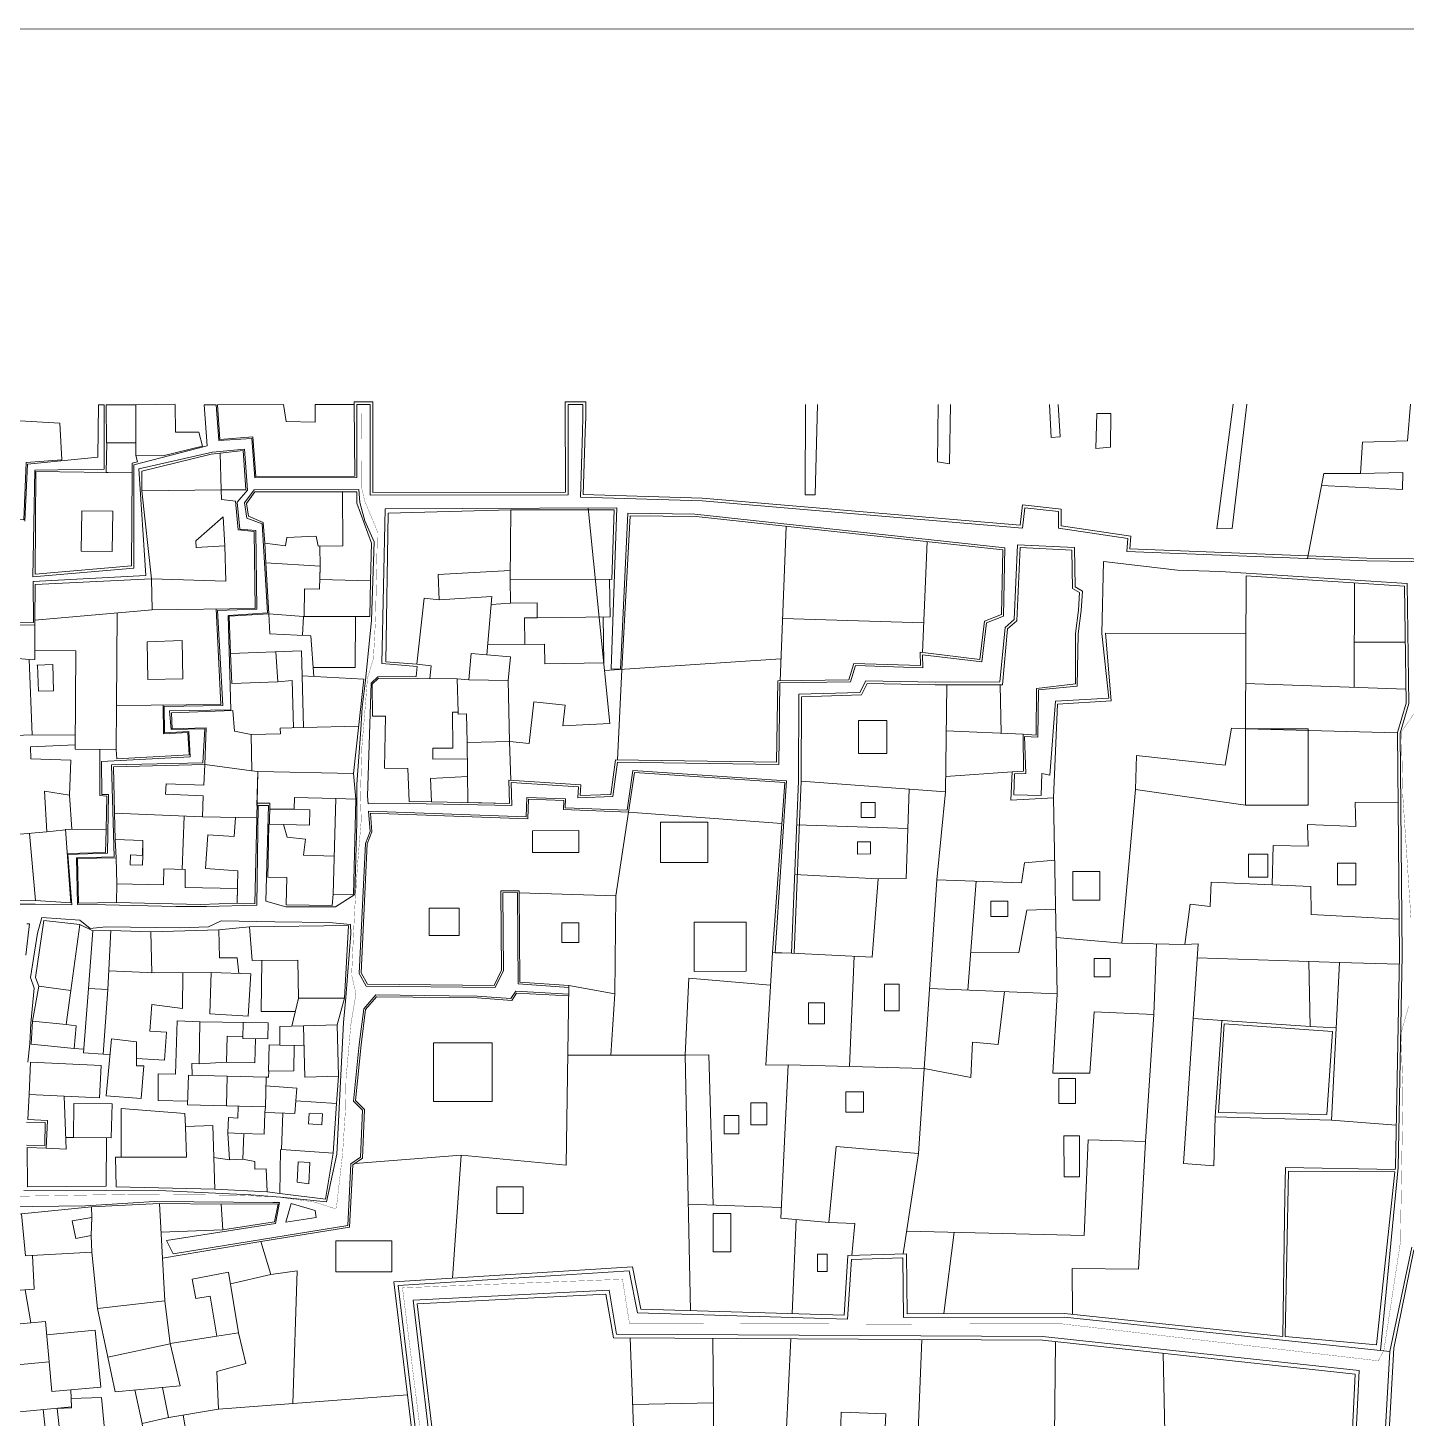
# Model space of a CAD drawing. Header units: millimetres. Extents: x 4203764 to 12476749, y 34048 to 3000914.
# Drawn here: x 12112570 to 12248897, y 2563127 to 2700657 of the extents above; entities that cross this region are included whole.
import ezdxf

# ---------------------------------------------------------------- set-up
doc = ezdxf.new("R2010")
doc.units = ezdxf.units.MM
doc.header["$MEASUREMENT"] = 0
for name, color, linetype, lineweight in [('2', 240, 'Continuous', 25), ('building property', 253, 'Continuous', 15), ('FORMAT', 250, 'Continuous', 0), ('open space', 94, 'Continuous', 5), ('streets', 254, 'Continuous', 9)]:
    doc.layers.add(name, color=color, linetype=linetype, lineweight=lineweight)

# ---------------------------------------------------------------- blocks, each defined once
blk = doc.blocks.new('EEEEEEEEE')
at = {"layer": 'FORMAT'}
blk.add_lwpolyline([(11101940, 671029), (12476749, 671572), (12476365, 1642602), (11101557, 1642059)], close=True, dxfattribs=at)

msp = doc.modelspace()

# ---------------------------------------------------------------- linework, layer by layer
at = {"layer": '2', "const_width": 23.31871}
for points in [[(12111324.34392, 2585075.78418), (12122272.92862, 2585266.6333), (12132981.06424, 2585188.86389), (12137141.20752, 2585021.13522), (12140860.72543, 2584525.00817), (12143077.57403, 2583817.16671), (12143707.06226, 2589354.67844), (12143978.51809, 2593532.43807), (12144043.97123, 2596733.91829), (12144525.47275, 2602115.96002), (12145023.47341, 2605103.92717), (12144596.01476, 2606970.31959), (12144902.11317, 2613488.52094), (12145178.36484, 2617822.86639), (12145547.46744, 2622290.53168), (12145470.02064, 2624631.88408), (12145614.82799, 2629570.64174), (12145875.83652, 2632636.50755), (12146164.08182, 2636341.94056), (12146754.25798, 2638254.88702), (12146964.5198, 2642221.96464), (12147146.40165, 2650838.7366), (12145912.52828, 2653789.60126), (12145569.0567, 2655218.42755), (12145592.24312, 2659133.12045), (12145553.34417, 2663383.84349)], [(12249364.83723, 2612634.58284), (12248554.56372, 2624823.48995), (12248430.20965, 2631008.84582), (12249614.10924, 2632755.09501)], [(12151702.99724, 2559364.3928), (12149626.55151, 2576025.46145), (12171381.06829, 2576871.37282), (12172077.24782, 2572501.84993), (12197216.52519, 2572435.01083), (12214776.96851, 2572464.5448), (12246147.19631, 2568804.47154), (12246691.63116, 2569830.48562), (12248323.95506, 2580515.70954), (12248574.71421, 2595263.99258), (12248385.54211, 2601192.233), (12249149.15884, 2603915.99258)]]:
    msp.add_lwpolyline(points, dxfattribs=at)
at = {"layer": 'building property'}
for p, q in [((12158476.7466, 2644401.16309), (12153270.39379, 2644070.39661)), ((12157959.02106, 2638632.68894), (12158476.7466, 2644401.16309)), ((12156186.93651, 2636165.76303), (12156420.73646, 2638770.75132)), ((12156420.73646, 2638770.75132), (12157959.02106, 2638632.68894)), ((12151045.25264, 2637710.4196), (12152457.06967, 2637550.61115)), ((12152457.06967, 2637550.61115), (12152344.07507, 2636291.63062)), ((12225276.8779, 2547786.4836), (12224876.63727, 2569544.45418))]:
    msp.add_line(p, q, dxfattribs=at)
for points in [[(12123254.43272, 2659596.84555), (12120336.43937, 2659595.69244), (12120334.94558, 2663375.7656), (12123252.93894, 2663376.91871)], [(12127140.92751, 2663378.45514), (12127176.11584, 2660645.14743), (12129495.3193, 2660675.00462), (12129835.93153, 2659280.50177), (12125932.92997, 2658327.17991), (12123254.92094, 2658361.40945), (12123252.93894, 2663376.91871), (12127140.30301, 2663426.96425)], [(12137842.12549, 2663382.68397), (12138116.16705, 2661702.00605), (12141006.17376, 2661664.1436), (12141005.49414, 2663383.93405), (12144848.60895, 2663385.45275), (12144913.52219, 2656321.04771), (12135129.67432, 2656272.22628), (12134811.80248, 2660197.90801), (12131552.24912, 2659942.4192), (12131322.02825, 2663380.1074), (12137842.12549, 2663382.68397)], [(12254177.4762, 2648074.21359), (12245012.12208, 2648192.69749), (12221551.5439, 2649121.0891), (12221665.85048, 2650361.76846), (12214780.77383, 2651395.6373), (12214780.12074, 2653048.29216), (12210936.78576, 2653479.46207), (12210725.08746, 2651457.48365), (12179282.16167, 2654123.84685), (12167509.83183, 2654488.36222), (12167701.18765, 2660668.35899), (12167746.75115, 2662139.87068), (12167746.14953, 2663662.2936), (12165729.78412, 2663661.49678), (12165733.32016, 2654713.42568), (12146692.70258, 2654705.90133), (12146689.16654, 2663653.97243), (12144848.50312, 2663653.24505), (12144848.60895, 2663385.45275)], [(12189500.94561, 2663403.09817), (12189465.66023, 2654471.46723), (12190443.54498, 2654471.85366), (12190670.10513, 2663403.56019)], [(12202595.42766, 2663408.27276), (12202546.63692, 2657736.50593), (12203720.47969, 2657532.99767), (12203820.22542, 2663408.75677)], [(12213633.78707, 2663412.63483), (12213782.26355, 2660128.10922), (12214680.74966, 2660203.28122), (12214479.8107, 2663412.96916)], [(12233139.14537, 2663420.34283), (12231695.30237, 2651144.06283), (12230161.38575, 2651088.39672), (12231784.7348, 2663419.8076)], [(12239122.07957, 2648157.77874), (12240743.69508, 2656557.41798), (12244379.58808, 2656558.85479), (12244580.34489, 2659687.3494), (12249024.17031, 2659790.02205), (12249325.72637, 2663426.73934)], [(12105100.82155, 2650038.65786), (12102066.21106, 2650346.78082), (12102588.5418, 2655491.05938), (12105706.07344, 2655174.51691), (12106075.27351, 2658810.65743), (12110435.41665, 2658367.94485), (12110635.95743, 2661846.46709), (12115735.04094, 2661552.49911), (12115948.98618, 2657913.01771), (12112413.10327, 2657653.60663), (12112177.77904, 2651990.77458), (12110538.21643, 2652058.90812), (12110419.72802, 2653784.24454), (12105262.92794, 2653430.0985), (12105100.82155, 2650038.65786)], [(12218290.86347, 2662498.75541), (12218212.12616, 2659057.25303), (12219653.84051, 2659177.87508), (12219692.57662, 2662499.30933), (12218290.86347, 2662498.75541)], [(12123254.92094, 2658361.40945), (12123413.58518, 2657711.82109), (12122884.55304, 2657582.60313), (12122879.38972, 2656637.04138), (12120330.9985, 2656674.72008), (12120374.18613, 2659595.70735)], [(12123835.11462, 2656811.85999), (12123857.71789, 2654849.7962), (12131709.23927, 2654940.24693), (12131600.95485, 2658595.73408), (12130689.82328, 2658497.19055), (12123835.11462, 2656811.85999)], [(12131709.23927, 2654940.24693), (12134144.09539, 2654968.29684), (12133884.28998, 2658842.68844), (12131600.95485, 2658595.73408)], [(12113371.03621, 2656777.62511), (12113307.45182, 2646607.68408), (12122829.16509, 2647439.38576), (12122879.38972, 2656637.04138), (12113371.03621, 2656777.62511)], [(12244379.58808, 2656558.85479), (12248578.25368, 2656661.89369), (12248528.4309, 2654997.27153), (12240515.19963, 2655373.85793)], [(12124787.98278, 2646162.94321), (12123857.71789, 2654849.7962)], [(12131709.23927, 2654940.24693), (12131737.46853, 2653987.27793), (12133097.04404, 2653823.6477), (12133375.97862, 2651009.38268), (12134950.05471, 2650824.06517), (12135045.74617, 2643220.69545), (12124858.8575, 2643092.48937), (12124787.98278, 2646162.94321), (12132140.69572, 2645932.72387), (12132057.72968, 2649432.02858)], [(12136113.91427, 2647728.98035), (12136005.382, 2649685.74225), (12138066.71487, 2649418.30565), (12138172.71104, 2650235.29701), (12141074.68589, 2650364.75655), (12141277.88397, 2649385.81631), (12143711.58586, 2649420.53635), (12143703.18785, 2654761.12297), (12135030.59384, 2654747.48542), (12134208.21915, 2653618.5849), (12134385.07632, 2652335.43157), (12135835.22938, 2651709.15252), (12136005.382, 2649685.74225)], [(12143703.18785, 2654761.12297), (12145119.80852, 2654763.35059), (12145120.25206, 2653640.93628), (12146557.71726, 2649692.49333), (12146468.68286, 2645945.6164), (12141455.64333, 2646091.25564), (12141493.52805, 2647395.2836), (12141465.09231, 2649388.48709)], [(12160291.49627, 2646962.47026), (12153139.65237, 2646591.59867), (12153270.39379, 2644070.39661), (12151757.39259, 2644242.57205), (12151045.25264, 2637710.4196), (12147965.15113, 2637953.6589), (12148207.14466, 2652652.54079), (12160329.07608, 2652963.12245)], [(12160244.6067, 2630059.13486), (12162145.77662, 2629849.13696), (12162603.36985, 2633991.8569), (12165712.49291, 2633648.43189), (12165487.9124, 2631615.24143), (12170133.12884, 2631836.49724), (12167979.50142, 2653157.23658)], [(12160329.07608, 2652963.12245), (12160286.30748, 2646133.937), (12170326.21002, 2646071.06089), (12170557.02133, 2652984.27035), (12160329.07608, 2652963.12245)], [(12117928.01505, 2652891.14337), (12120968.47918, 2652858.97571), (12120926.09899, 2648853.23001), (12117830.45402, 2648885.98147), (12117928.01505, 2652891.14337)], [(12129228.07793, 2649229.03882), (12129194.12188, 2649901.92872), (12131888.1656, 2652291.80208), (12132057.72968, 2649432.02858), (12129226.30634, 2649264.14546)], [(12150286.37319, 2624132.68338), (12152502.25459, 2624089.98674), (12160220.36106, 2623940.45681), (12160142.94594, 2626236.37981), (12167274.88709, 2625769.21684), (12167206.07868, 2624718.75356), (12170237.04262, 2624813.06965), (12170706.66228, 2628244.33385), (12186631.65836, 2628012.37516), (12186749.11738, 2636076.45944), (12193778.31363, 2636174.19866), (12194272.1978, 2637790.79927), (12200875.76999, 2637572.09076), (12200829.77452, 2638889.12671), (12206727.90314, 2638172.01112), (12207188.59203, 2641961.08269), (12208858.78591, 2642614.93172), (12208992.85647, 2649027.32514), (12178682.01441, 2652309.77714), (12172141.53004, 2652380.66181), (12171307.28689, 2637183.7996)], [(12186966.09329, 2636079.47644), (12187587.03515, 2651345.42573)], [(12214030.98254, 2624490.16052), (12209799.69145, 2624245.13807), (12209913.38877, 2627055.79928), (12211061.47084, 2627113.61188), (12211002.61439, 2630784.59782), (12212295.63158, 2630692.8261), (12212331.61336, 2635294.8018), (12216195.93486, 2635758.95785), (12216201.97812, 2640735.82518), (12216474.11978, 2643055.08184), (12216597.77643, 2644794.56283), (12215881.37794, 2645196.84232), (12215821.13959, 2649003.76497), (12210711.75174, 2649250.78), (12210400.84608, 2641994.81659), (12209479.87002, 2641211.98178), (12208966.14378, 2635681.8852), (12202323.31622, 2635669.11494), (12195601.42071, 2635800.78938), (12195009.41692, 2634662.12392), (12189097.79511, 2634479.42119), (12189056.46939, 2626142.37266), (12203335.28853, 2625071.6223), (12203451.19579, 2635671.28319)], [(12201058.40312, 2638861.32923), (12201511.30293, 2649837.52501)], [(12139834.08918, 2642440.57258), (12136393.58015, 2642686.79738), (12136113.91427, 2647728.98035), (12141493.52805, 2647395.2836), (12141427.38012, 2645118.4096), (12139924.9723, 2645162.05767), (12139914.09843, 2642440.25294)], [(12124858.8575, 2643092.48937), (12113279.13019, 2642077.80874), (12113301.13018, 2645596.57458), (12124787.98278, 2646162.94321)], [(12144976.89439, 2642420.02658), (12146384.7731, 2642414.40197), (12146468.68286, 2645945.6164), (12141455.64333, 2646091.25564)], [(12160286.30748, 2646133.937), (12160318.14904, 2643757.74628), (12162939.1753, 2643792.8687), (12162959.06546, 2642308.55623), (12170160.02275, 2642405.05089), (12170110.87921, 2646072.40943)], [(12248031.85445, 2630909.51687), (12232988.66112, 2631315.79383), (12233062.98652, 2646444.11261), (12248729.03936, 2645429.26524), (12248896.80644, 2633843.09946), (12248031.582, 2630940.17635), (12248227.23302, 2608922.86119), (12247823.7966, 2587941.31629), (12247801.60958, 2587711.19124)], [(12243762.32873, 2635423.80853), (12243770.42745, 2645750.48427)], [(12158405.69406, 2643609.49898), (12160318.14904, 2643757.74628)], [(12113279.13019, 2642077.80874), (12113260.22554, 2639054.12264), (12117320.08932, 2639028.73961), (12117259.264, 2629300.09293), (12121317.21677, 2629274.72184), (12121349.37704, 2633633.76429)], [(12121419.86028, 2642791.14515), (12121349.37704, 2633633.76429), (12131667.32274, 2633723.63225), (12131197.16113, 2643172.25946)], [(12139707.80597, 2636566.28877), (12139639.29775, 2639030.60541), (12132627.88483, 2638764.15824), (12132487.05113, 2642470.12082), (12136393.58015, 2642686.79738), (12136502.57925, 2640721.61884), (12140566.40943, 2640526.19843), (12140846.38264, 2636505.4219)], [(12140784.80572, 2637389.74586), (12144956.73135, 2637373.07861), (12144976.89439, 2642420.02658), (12139834.08918, 2642440.57258), (12139743.93317, 2640565.74946)], [(12162959.06546, 2642308.55623), (12161684.6551, 2642291.47881), (12161719.90874, 2639660.65973), (12163680.60462, 2639686.93355), (12163706.46761, 2637756.89665), (12169527.22506, 2637834.89628), (12169466.10842, 2642395.75226)], [(12201179.15121, 2641787.70431), (12187215.96744, 2642222.67006)], [(12110916.70956, 2638347.39239), (12110886.01986, 2641563.28279), (12106884.24001, 2641525.09324), (12106953.30192, 2634288.28363), (12107028.99802, 2630481.17499), (12112995.25105, 2630706.83097), (12112712.44216, 2638184.18405), (12110916.70956, 2638347.39239)], [(12110886.01986, 2641563.28279), (12113276.05588, 2641586.09125), (12113260.22554, 2639054.12264), (12113254.6793, 2638167.03571), (12112713.86438, 2638146.58098)], [(12214365.2313, 2605117.5733), (12214030.98254, 2624490.16052), (12214401.79405, 2633749.16402), (12219712.90328, 2634085.56539), (12219151.87423, 2640781.03007), (12233034.8287, 2640712.82315)], [(12124365.04944, 2639929.73456), (12124440.09219, 2636182.66979), (12127898.181, 2636251.92519), (12127822.06495, 2640052.58224), (12124365.04944, 2639929.73456)], [(12161719.90874, 2639660.65973), (12158052.61022, 2639675.45509)], [(12243765.83302, 2639892.12778), (12248809.20383, 2639893.02552)], [(12137084.37145, 2638933.5133), (12137309.65273, 2635975.27817), (12132740.4662, 2635801.6403), (12132627.88483, 2638764.15824)], [(12157959.02106, 2638632.68894), (12160296.74812, 2638422.87592), (12160088.1273, 2636098.43235), (12156186.93651, 2636165.76303)], [(12187054.03352, 2638241.5002), (12169604.54577, 2637069.42738)], [(12113471.62681, 2637623.40726), (12115030.6291, 2637672.68267), (12115112.62033, 2635078.59962), (12113623.26203, 2635031.52544), (12113541.27079, 2637625.6085)], [(12134647.70765, 2630741.88805), (12137550.45196, 2630822.5846), (12137534.93647, 2631380.69397), (12139850.17665, 2631445.05786), (12139707.80597, 2636566.28877), (12145788.96313, 2636241.1978), (12144779.25702, 2626896.0149)], [(12170900.3329, 2628241.5129), (12171307.28689, 2637183.7996)], [(12137309.65273, 2635975.27817), (12138713.17593, 2636082.16201), (12138842.86634, 2631417.05454)], [(12156039.22682, 2628355.6631), (12152633.65318, 2628306.36668), (12152617.95339, 2629390.96508), (12154594.57689, 2629390.78608), (12154579.56114, 2632950.73464), (12155126.89852, 2632964.91626), (12155041.29981, 2636268.58491), (12147257.96451, 2636335.08751), (12146633.61816, 2635729.38425), (12146655.60477, 2632562.41366), (12147938.01098, 2632571.31673), (12147839.54251, 2627425.74276), (12150164.90421, 2627381.24339), (12150286.37319, 2624132.68338), (12152502.25459, 2624089.98674), (12152410.80263, 2626399.18786), (12156056.11462, 2626593.80614)], [(12156186.93651, 2636165.76303), (12155041.29981, 2636268.58491)], [(12155126.89852, 2632964.91626), (12155131.72398, 2632778.67821), (12155950.10009, 2632799.8825), (12156023.94689, 2629949.77673), (12160225.57182, 2630058.64166), (12160088.1273, 2636098.43235)], [(12208727.51782, 2635681.42646), (12208825.84331, 2630881.94241)], [(12233010.77003, 2635815.87991), (12248876.61837, 2635237.30845)], [(12121317.21677, 2629274.72184), (12121373.49497, 2628343.5886), (12128524.27941, 2628738.1185), (12128402.10041, 2630952.5911), (12125997.45736, 2630819.91984), (12125972.59841, 2633674.03194)], [(12132842.32853, 2633121.18833), (12133004.19784, 2631081.88896), (12134647.70765, 2630741.88805), (12134742.14649, 2627149.6008), (12130061.84041, 2627773.83671), (12130209.01988, 2631423.0615), (12126831.72367, 2631307.61024), (12126776.81541, 2632913.84166), (12132842.32853, 2633121.18833)], [(12139850.17665, 2631445.05786), (12145284.11007, 2631568.60635)], [(12211002.61439, 2630784.59782), (12203401.47693, 2631124.51855)], [(12232991.64593, 2623762.63228), (12222109.93913, 2625305.51232), (12222236.48516, 2628691.76906), (12230996.85878, 2627736.87141), (12231634.83343, 2631378.8934), (12232988.66112, 2631315.79383)], [(12117261.95699, 2629730.82044), (12112821.55636, 2629546.95141), (12112871.76383, 2628334.45084), (12116819.02647, 2628209.12759), (12116709.15379, 2624748.50624), (12114216.97, 2625135.35283), (12114455.21937, 2621117.23643), (12109486.07528, 2620693.71213), (12109383.89847, 2628752.97485), (12107271.73143, 2628760.55604), (12107028.99802, 2630481.17499)], [(12112995.25105, 2630706.83097), (12117267.89217, 2630680.11761)], [(12160142.94594, 2626236.37981), (12160220.36106, 2623940.45681), (12156080.77883, 2624020.65672), (12156023.94689, 2629949.77673)], [(12160225.57182, 2630058.64166), (12160354.921, 2626222.49483)], [(12116922.34491, 2621377.86171), (12120311.01705, 2621310.78923), (12120376.96243, 2624642.51722), (12119676.54106, 2624722.50851), (12119705.06537, 2629284.80132)], [(12130061.84041, 2627773.83671), (12129979.67432, 2625736.57888), (12126246.04034, 2625887.16272), (12126203.7879, 2624839.53938), (12129921.08096, 2624689.6146), (12129837.41705, 2622615.2193), (12121136.4854, 2622966.14274), (12121032.36005, 2627569.59936), (12130061.84041, 2627773.83671)], [(12129853.75797, 2622614.56025), (12135209.23169, 2622504.38087), (12135303.59242, 2627090.9599), (12134742.14649, 2627149.6008)], [(12135234.80015, 2623747.18365), (12135303.59242, 2627090.9599), (12144779.25702, 2626896.0149), (12144998.75818, 2624358.76419)], [(12161175.88652, 2615109.69028), (12170733.00104, 2614800.37008), (12170637.76484, 2605098.94486), (12166070.73143, 2605923.8868), (12161245.52162, 2606258.44044), (12161174.38325, 2615300.77001), (12159367.89483, 2615286.5579), (12159429.57998, 2607445.8181), (12158694.07642, 2605922.64454), (12146153.29035, 2606050.86588), (12145544.40581, 2607164.71145), (12146141.83877, 2619924.28412), (12146607.32757, 2621141.62851), (12146474.55631, 2622976.14709), (12162020.92237, 2622409.80949), (12162091.45677, 2624346.02853), (12165572.86352, 2624219.20459), (12165540.11593, 2623320.26037), (12171990.46225, 2623085.28111), (12172563.75956, 2626992.11837), (12187435.30232, 2625995.96539)], [(12209913.38877, 2627055.79928), (12203351.84415, 2626585.62527)], [(12203335.28853, 2625071.6223), (12202488.12142, 2616389.31234), (12200661.28402, 2589306.43429), (12192506.92909, 2589991.74015), (12191778.24631, 2582481.65368), (12187054.26686, 2582908.88316), (12187771.80426, 2598092.62294), (12185552.21703, 2598056.1862), (12186225.84908, 2609178.49876), (12188090.43644, 2609122.77879), (12188788.77329, 2626162.44685)], [(12186225.84908, 2609178.49876), (12187434.41228, 2625996.02501)], [(12189056.46939, 2626142.37266), (12188380.4287, 2609109.05289)], [(12114455.21937, 2621117.23643), (12116922.34491, 2621377.86171), (12116709.15379, 2624748.50624)], [(12143020.59794, 2624411.29441), (12138933.98484, 2624519.8148), (12138903.06721, 2623355.53246), (12140475.73382, 2623313.77015), (12140435.01565, 2621780.42288), (12137871.01172, 2621848.51024), (12138206.49823, 2620601.74624), (12140021.69627, 2620390.96404), (12139838.22898, 2618810.99447), (12142869.74372, 2618730.49232)], [(12144998.75818, 2624358.76419), (12144769.3306, 2614915.4991), (12142769.84621, 2614968.59559), (12143020.59794, 2624411.29441), (12144998.75818, 2624358.76419)], [(12199748.51512, 2625340.58984), (12199457.91036, 2616514.20664), (12196659.09582, 2616463.16128), (12196074.7645, 2608744.86497), (12188090.43644, 2609122.77879)], [(12222109.93913, 2625305.51232), (12220769.74462, 2610102.37398)], [(12121366.83209, 2615978.88978), (12121310.42181, 2618559.02473), (12121193.52281, 2620357.32355), (12123953.65639, 2620261.06641), (12123902.51806, 2618794.69612), (12122714.40545, 2618836.13047), (12122680.78506, 2617872.07988), (12123899.41725, 2617829.58119), (12123933.03764, 2618793.63178), (12123953.65639, 2620261.06641), (12121193.52281, 2620357.32355), (12121136.4854, 2622966.14274)], [(12136462.42351, 2621885.91543), (12136510.83165, 2623950.26064), (12135239.5162, 2623976.4157)], [(12138903.06721, 2623355.53246), (12136496.86319, 2623354.58159)], [(12170733.00104, 2614800.37008), (12171990.46225, 2623085.28111)], [(12187143.07794, 2621942.01862), (12171990.46225, 2623085.28111)], [(12248092.81981, 2624048.86492), (12243860.74403, 2624033.57254), (12243930.73488, 2621653.34686), (12239131.82933, 2621858.43023), (12239201.72476, 2619719.67811), (12235749.30569, 2619787.30706), (12235648.19271, 2615875.88093)], [(12113316.8205, 2614334.61079), (12116811.9625, 2614092.93533), (12116288.37973, 2621386.27846)], [(12127822.11607, 2617415.13668), (12128034.77654, 2622687.92288)], [(12133098.29788, 2622547.80959), (12132971.84071, 2620651.15122), (12130382.11993, 2620823.8174), (12130160.19197, 2617495.24745), (12133351.03263, 2617282.50241), (12133284.64321, 2614055.52106), (12135034.67066, 2614019.51735), (12135209.23169, 2622504.38087)], [(12137871.01172, 2621848.51024), (12136417.95821, 2621887.09621), (12136310.13097, 2616645.95262), (12138177.06657, 2616607.54373), (12138121.82485, 2613922.41731), (12142656.20702, 2613835.54275), (12142769.84621, 2614968.59559)], [(12199621.12773, 2621471.52082), (12188611.26756, 2621831.24394)], [(12109486.07528, 2620693.71213), (12109567.29981, 2614287.07368), (12113316.8205, 2614334.61079), (12112751.11079, 2620971.99383)], [(12116460.9627, 2618982.25199), (12120267.03186, 2619088.54526), (12120311.01705, 2621310.78923)], [(12121310.42181, 2618559.02473), (12117491.35405, 2618475.52729), (12117584.85038, 2614062.8308), (12121328.1012, 2614125.24318)], [(12129661.77844, 2613951.11575), (12121328.1012, 2614125.24318), (12121366.83209, 2615978.88978), (12126006.08945, 2615881.95514), (12126038.90292, 2617452.39591), (12128143.89939, 2617408.41321), (12128139.50659, 2615632.85164), (12133314.90347, 2615526.37702), (12133284.64321, 2614055.52106), (12129661.77844, 2613951.11575)], [(12202488.12142, 2616389.31234), (12210854.36617, 2616074.44187), (12211160.0618, 2618065.10912), (12214137.36615, 2618324.31634)], [(12196659.09582, 2616463.16128), (12188410.08087, 2616922.21679)], [(12206357.97412, 2616243.66726), (12205546.78715, 2605470.50122)], [(12220769.74462, 2610102.37398), (12227009.85886, 2609991.47432), (12227518.84129, 2613959.47116), (12229504.40898, 2613733.52462), (12229602.09577, 2616133.32804), (12239465.79648, 2615713.32464), (12239515.17725, 2612959.16237), (12248195.4676, 2612497.53871)], [(12214221.2386, 2613463.18706), (12211366.23654, 2613369.54237), (12210601.68836, 2609183.99107), (12205824.37473, 2609157.07072)], [(12114154.63818, 2612366.09474), (12117709.89298, 2611975.40285), (12116825.94485, 2605426.96481), (12113652.88098, 2605855.28433), (12113324.14498, 2606712.44528), (12114154.63818, 2612366.09474)], [(12119013.72497, 2611340.03288), (12117709.89298, 2611975.40285)], [(12131467.06662, 2611439.78528), (12134502.5647, 2611725.47461)], [(12134502.5647, 2611725.47461), (12144275.2764, 2611850.05547), (12143888.07276, 2604670.21408), (12139341.37488, 2604670.8241), (12139271.29033, 2608441.61847), (12134743.91858, 2608403.89512), (12134502.5647, 2611725.47461)], [(12119013.72497, 2611340.03288), (12120772.03172, 2611367.95431), (12120497.87509, 2605525.31035), (12118571.31516, 2605615.71106), (12119013.72497, 2611340.03288)], [(12124748.92694, 2611235.68299), (12120772.03172, 2611367.95431)], [(12133445.48443, 2607104.02336), (12133291.30238, 2608656.85006), (12131518.59366, 2608653.12332), (12131467.06662, 2611439.78528), (12124748.92694, 2611235.68299), (12124850.96782, 2607181.35582), (12130698.29682, 2607205.23716)], [(12214269.54859, 2610663.20805), (12220769.74462, 2610102.37398)], [(12223935.33029, 2603072.42493), (12224189.29488, 2610041.60154)], [(12241514.99778, 2592615.88725), (12230003.09045, 2592948.59645), (12229867.10813, 2588098.37438), (12226860.83452, 2588317.64934), (12228334.4231, 2610063.20999), (12227009.85886, 2609991.47432)], [(12135709.03518, 2608411.93675), (12135657.48403, 2603367.72187), (12139022.19292, 2603361.65296)], [(12193852.18302, 2597924.0515), (12194293.66204, 2608829.16802)], [(12242285.86237, 2608199.96077), (12228238.52333, 2608648.02908)], [(12239265.45189, 2608296.30287), (12239414.80022, 2601866.49991), (12241965.77221, 2601728.90393)], [(12248210.51478, 2608053.39429), (12242285.86237, 2608199.96077), (12241514.99778, 2592615.88725), (12247903.90691, 2592107.61868)], [(12125126.62635, 2607168.42098), (12120584.97523, 2607381.53063)], [(12123312.1019, 2598712.66668), (12126081.37879, 2598547.61502), (12126282.7853, 2601323.79805), (12124647.1338, 2601406.60746), (12124838.27254, 2604041.25978), (12127877.19658, 2603651.37201), (12127912.46159, 2607186.82907)], [(12130698.29682, 2607205.23716), (12134628.71075, 2607072.2803), (12134365.59647, 2602889.45736), (12130565.33301, 2603121.58886), (12130698.29682, 2607205.23716)], [(12177585.63963, 2599030.54817), (12177959.87651, 2606647.88768), (12186030.43408, 2605952.00925)], [(12116825.94485, 2605426.96481), (12116374.48727, 2602082.49031), (12117367.81095, 2601948.40541), (12117139.58565, 2599696.51732), (12112897.61328, 2600126.43451), (12113037.24063, 2602413.75717), (12116374.48727, 2602082.49031)], [(12113037.24063, 2602413.75717), (12113652.88098, 2605855.28433)], [(12118571.31516, 2605615.71106), (12118081.7483, 2599281.22619), (12120018.75485, 2599131.52275), (12120497.87509, 2605525.31035)], [(12135627.80809, 2580603.77153), (12144388.52955, 2582027.95121), (12144707.79548, 2588197.0702), (12145664.93229, 2588834.90944), (12145863.92297, 2593670.29361), (12144973.41528, 2594544.85689), (12145535.85982, 2600058.97414), (12145968.69414, 2603549.12148), (12147061.66775, 2604804.30921), (12154244.43869, 2604732.42036), (12157015.41145, 2604704.68704), (12160431.9628, 2604453.61489), (12160916.47491, 2605167.34583), (12166055.00525, 2604894.20064)], [(12155438.77717, 2589157.51673), (12165799.455, 2588161.81609), (12166070.73143, 2605923.8868)], [(12170242.37825, 2599034.66439), (12170637.76484, 2605098.94486)], [(12209182.47588, 2605324.99527), (12208557.29788, 2600078.32416), (12205993.99506, 2600333.42679), (12205824.49722, 2596833.10486), (12201228.77849, 2597719.54396)], [(12223128.99191, 2590501.74842), (12223935.33029, 2603072.42493), (12218039.8629, 2603326.21078), (12217615.05736, 2597264.62472), (12213941.13423, 2597263.17289), (12214365.2313, 2605117.5733), (12201761.82627, 2605621.98127)], [(12139341.37488, 2604670.8241), (12138669.74397, 2601916.03246)], [(12143152.94987, 2602036.86464), (12143888.07276, 2604670.21408)], [(12129615.63151, 2602347.73114), (12127330.80705, 2602434.01172), (12127165.37901, 2597158.60395), (12125468.66487, 2597204.26338), (12125469.06361, 2594562.20925), (12128387.3223, 2594483.31048)], [(12129569.39352, 2602345.24769), (12129502.98872, 2598190.03939), (12132234.51728, 2598353.21303)], [(12129569.39352, 2602345.24769), (12136339.51377, 2602237.05372), (12136314.00215, 2600640.69158), (12133836.90756, 2600680.27827), (12133862.41918, 2602276.64041)], [(12239441.45812, 2601865.06202), (12227832.18629, 2602651.76468)], [(12230003.09045, 2592948.59645), (12230647.69684, 2602460.97152)], [(12135075.45485, 2600660.48493), (12135025.25115, 2598294.0089), (12132234.51728, 2598353.21303), (12132288.92685, 2600917.94288), (12133840.30948, 2600893.15008)], [(12139829.77226, 2601947.29775), (12137509.71569, 2601884.76716), (12137481.48175, 2600039.25884), (12139882.18796, 2600002.53107)], [(12143152.94987, 2602036.86464), (12143289.83124, 2596958.18977), (12139966.65362, 2596868.62289), (12139829.77226, 2601947.29775), (12143152.94987, 2602036.86464)], [(12117139.58565, 2599696.51732), (12118108.05967, 2599621.66786)], [(12120860.02243, 2600648.95551), (12123311.44798, 2600367.43459), (12123312.38755, 2597989.80964), (12124043.06786, 2597990.09838), (12123785.07862, 2594741.35978), (12120321.52884, 2595016.40763), (12120860.02243, 2600648.95551)], [(12137481.48175, 2600039.25884), (12136425.31277, 2600055.41689), (12136385.66725, 2597463.99199), (12138882.3561, 2597488.8678), (12138921.03693, 2600017.23546)], [(12112835.36476, 2598346.70448), (12119808.6537, 2598029.07442), (12119662.98498, 2594831.04568), (12112689.69605, 2595148.67574), (12112835.36476, 2598346.70448)], [(12120018.75485, 2599131.52275), (12120708.64426, 2599065.56662)], [(12128814.71415, 2597058.15357), (12128782.25538, 2598210.4011), (12129503.63888, 2598230.72245)], [(12165959.4214, 2599037.06517), (12177585.63963, 2599030.54817), (12178099.14966, 2573761.58477)], [(12180339.24465, 2584217.6282), (12179909.61274, 2599068.9922), (12177585.63963, 2599030.54817)], [(12187771.80426, 2598092.62294), (12201228.77849, 2597719.54396)], [(12136146.7663, 2596859.92238), (12136067.21253, 2593917.43699), (12128377.64396, 2594125.33408), (12128457.19773, 2597067.81947), (12136146.7663, 2596859.92238)], [(12132301.98201, 2596963.87092), (12132222.42825, 2594021.38554)], [(12136146.7663, 2596859.92238), (12136385.34449, 2596853.47212), (12136401.85502, 2597464.15328)], [(12143107.71384, 2594242.82444), (12143289.83124, 2596958.18977)], [(12136123.8786, 2596013.36635), (12139182.3032, 2595770.06733), (12138982.27191, 2593255.54585), (12136010.31107, 2593365.63489), (12136067.21253, 2593917.43699)], [(12112689.69605, 2595148.67574), (12112576.32606, 2592659.73732), (12114508.25145, 2592571.73902), (12114388.64241, 2589821.94171), (12116349.01551, 2589736.67057), (12116176.34051, 2594989.86071)], [(12117122.79944, 2594248.00027), (12117099.19929, 2590887.13469), (12120810.58921, 2590861.07314), (12120898.27371, 2594232.41423), (12117122.79944, 2594248.00027)], [(12136010.31107, 2593365.63489), (12135930.77328, 2591218.43468), (12133682.94364, 2591301.70005), (12132363.44096, 2591350.57781), (12132419.16572, 2592854.92198), (12133356.7635, 2592820.19096), (12133388.38703, 2593989.86238)], [(12139082.28755, 2594512.80659), (12143107.71384, 2594242.82444), (12142780.00106, 2589356.63603), (12137667.67441, 2589699.51572), (12137801.01973, 2593299.30246)], [(12128155.46569, 2591974.42213), (12128106.72833, 2593254.93613), (12121815.55973, 2593754.31983), (12121803.39776, 2588955.63457)], [(12140497.30917, 2593305.28125), (12141711.0073, 2593222.16486), (12141636.93349, 2592140.50993), (12140335.4168, 2592229.64031), (12140409.49062, 2593311.29523)], [(12121254.16395, 2588957.02657), (12121302.07875, 2586015.17697), (12131073.92237, 2585785.55564), (12130861.04331, 2592066.12728), (12128155.46569, 2591974.42213), (12128258.34156, 2588939.27492), (12121254.16395, 2588957.02657)], [(12132363.44096, 2591350.57781), (12132509.05502, 2588667.2775), (12133837.77703, 2588739.38296), (12133932.34959, 2591292.46141)], [(12114388.64241, 2589821.94171), (12112503.67504, 2589903.9329), (12112532.98185, 2586004.02344), (12120325.09778, 2586062.57917), (12120358.8153, 2590864.24551)], [(12117099.19929, 2590887.13469), (12116311.01725, 2590892.66934)], [(12137560.06893, 2589706.73273), (12137506.4462, 2585347.00319), (12136235.45823, 2585503.85019)], [(12199502.10881, 2581636.07823), (12217042.12787, 2581214.76825), (12217428.81579, 2590655.53932), (12223128.99191, 2590501.74842), (12222431.2318, 2577861.96718), (12215872.167, 2577937.39694), (12215881.04116, 2573406.25053)], [(12130967.48284, 2588925.84146), (12132509.05502, 2588667.2775)], [(12133837.77703, 2588739.38296), (12135006.86684, 2588515.39448), (12135032.33795, 2587761.18671), (12136157.93963, 2587799.20054), (12136235.45823, 2585503.85019), (12131073.92237, 2585785.55564)], [(12136235.45823, 2585503.85019), (12137506.4462, 2585347.00319), (12142007.32823, 2584791.56924), (12142780.00106, 2589356.63603)], [(12139331.72975, 2588473.51972), (12140473.22824, 2588411.78672), (12140358.97925, 2586299.22045), (12139208.0017, 2586462.84512), (12139316.78404, 2588474.328)], [(12154588.42407, 2576970.42857), (12155438.77717, 2589157.51673), (12144904.73509, 2588328.31144)], [(12200661.28402, 2589306.43429), (12199160.21008, 2579373.70676)], [(12236693.77753, 2571215.57546), (12236889.15272, 2585153.25556), (12236964.3251, 2587919.57224), (12247819.36515, 2587710.84983)], [(12125579.38606, 2584354.16786), (12126123.03473, 2574725.28904), (12119451.78505, 2573981.80308), (12118917.22215, 2579553.96053), (12118822.63539, 2581194.66947), (12118915.86835, 2582979.79461), (12118864.40123, 2584026.83393), (12125579.38606, 2584354.16786)], [(12125579.38606, 2584354.16786), (12131708.80251, 2584305.32278), (12131872.20283, 2581756.73536), (12125739.60829, 2581516.37853)], [(12131708.80251, 2584305.32278), (12137317.57821, 2584344.91126), (12136974.75248, 2582541.19861), (12131872.20283, 2581756.73536)], [(12187104.79457, 2583978.09522), (12177884.89849, 2584304.52384)], [(12111929.98147, 2583353.03994), (12109516.79693, 2583110.4571), (12109895.92998, 2579338.88751), (12105130.4238, 2578859.84003), (12105462.08452, 2575330.17226), (12113213.33757, 2575876.05858), (12113020.90327, 2579214.03815)], [(12111929.98147, 2583353.03994), (12112349.93864, 2579175.35708), (12118917.22215, 2579553.96053), (12118822.63539, 2581194.66947), (12117327.12648, 2580890.24351), (12116969.31323, 2582648.02038), (12118915.86835, 2582979.79461), (12118859.36304, 2584026.34439), (12111929.98147, 2583353.03994)], [(12188571.03741, 2582771.70875), (12188165.41119, 2573468.85355)], [(12191778.24631, 2582481.65368), (12194349.62241, 2582380.63167), (12194069.23405, 2579217.54304)], [(12203171.77406, 2573470.48907), (12204201.60217, 2581523.19674)], [(12132614.9639, 2576401.26514), (12136616.47759, 2577341.68801), (12135627.80809, 2580603.77153), (12125884.62503, 2578947.90235), (12126123.03473, 2574725.28904), (12126651.52388, 2570500.30403), (12131269.80241, 2571227.89953)], [(12236693.77753, 2571215.57546), (12215106.08695, 2573487.81947), (12199554.49126, 2573465.23623), (12199475.23095, 2579383.3699), (12193681.01968, 2579205.63471), (12193300.83324, 2573319.51326), (12173189.52842, 2573904.35867), (12172368.7845, 2578092.51682), (12148768.45818, 2576603.14043), (12151148.77175, 2556949.2621), (12151813.84075, 2553524.0614), (12153992.35037, 2553684.20215), (12155024.59377, 2546093.84786), (12153409.86407, 2545815.01022), (12155204.55768, 2539791.8181), (12147009.1033, 2536501.56663), (12129850.3308, 2533082.55258), (12116033.82333, 2529923.69687), (12110021.53387, 2529921.32097), (12109620.95129, 2537846.83074), (12120272.32146, 2538348.96251), (12120507.87755, 2545457.58914)], [(12246318.48171, 2545973.92981), (12247676.63531, 2570059.55867), (12249656.85207, 2579772.66606)], [(12128819.87377, 2576876.20288), (12132424.35549, 2577568.87339), (12133402.66003, 2571576.08189), (12131269.80241, 2571227.89953), (12130621.21974, 2575200.9167), (12129186.81112, 2574966.75396), (12128819.87377, 2576876.20288)], [(12138795.22674, 2564579.84158), (12139216.94756, 2577711.16421), (12136616.47759, 2577341.68801)], [(12112308.0767, 2575812.30507), (12112872.43342, 2572551.60047), (12105785.73917, 2571885.7083), (12105542.76074, 2575335.85392)], [(12119451.78505, 2573981.80308), (12120476.15907, 2569157.66901), (12126655.34215, 2570469.77903), (12126123.03473, 2574725.28904)], [(12173495.77582, 2549262.2369), (12172163.45883, 2549316.58011), (12157356.74552, 2545943.02076), (12155776.778, 2556242.00517), (12153271.96267, 2555914.54267), (12151089.39731, 2574435.04533), (12169742.05725, 2575398.22107), (12170486.37575, 2571070.07968), (12212920.54317, 2570836.69882), (12243838.07918, 2567495.05399), (12242882.51475, 2547645.70443), (12246574.77372, 2527823.73018), (12251642.10961, 2515469.23328), (12253186.80214, 2512339.55946), (12253799.75297, 2512622.40741), (12263303.34139, 2492027.48248), (12260109.32037, 2490631.08257), (12259637.94448, 2491807.01591), (12251923.05973, 2487771.78785), (12250868.60323, 2489935.54496), (12245857.82693, 2487838.22808), (12247219.61834, 2484584.72251), (12240435.69108, 2481171.97979)], [(12112872.43342, 2572551.60047), (12114307.90501, 2572686.48272), (12114681.81566, 2568707.17414), (12106159.64982, 2567906.39972), (12105785.73917, 2571885.7083)], [(12114431.47898, 2571371.35847), (12119238.09463, 2571850.28318), (12119802.30399, 2566194.61907), (12114960.85274, 2565760.95937), (12114681.81566, 2568707.17414)], [(12120476.15907, 2569157.66901), (12121201.083, 2565743.74973), (12127647.71673, 2566342.77695), (12126651.52388, 2570500.30403)], [(12126529.56483, 2563191.23363), (12131429.55225, 2564026.57415), (12131273.19442, 2567755.80905), (12134118.33066, 2568547.01972), (12133402.66003, 2571576.08189)], [(12155832.03327, 2555881.82488), (12172603.54059, 2558675.88233), (12172140.93773, 2571060.97987)], [(12172386.3511, 2564490.61729), (12180393.39547, 2564656.10564), (12180394.66971, 2561431.59358), (12187559.15738, 2561494.01386), (12187177.1065, 2548897.85365), (12200114.99223, 2548626.73666), (12200977.37521, 2570902.38426)], [(12180393.39547, 2564656.10564), (12180317.53516, 2571016.00994)], [(12187559.15738, 2561494.01386), (12188033.46634, 2570973.5736)], [(12213656.50943, 2517700.54972), (12214201.16338, 2570698.28617)], [(12116831.96837, 2565928.55942), (12116879.77627, 2564234.58469), (12106595.46923, 2563268.23292), (12106159.64982, 2567906.39972)], [(12114088.9525, 2563972.3485), (12114372.29911, 2561257.78668), (12115755.7304, 2561402.18957), (12115473.87335, 2564102.48081), (12116882.38268, 2564142.23222), (12116855.87232, 2565081.57205), (12119865.01748, 2565166.49713), (12120528.23723, 2558214.14186), (12111588.45673, 2557180.7148), (12111070.97486, 2560641.41194), (12106858.69737, 2560466.85246), (12106595.46923, 2563268.23292)], [(12123164.29698, 2565926.17341), (12123878.18599, 2562618.91897), (12126487.26774, 2563182.10357), (12125884.64963, 2566178.95111)], [(12150121.58141, 2565430.6127), (12131429.55225, 2564026.57415)], [(12193024.13061, 2563714.49457), (12192806.53945, 2556221.61983), (12197070.56662, 2556149.84573), (12197435.22038, 2563569.31945), (12193024.13061, 2563714.49457)], [(12123878.18599, 2562618.91897), (12124388.19666, 2558134.27284), (12128758.14732, 2558631.23991), (12127939.78341, 2563431.64501)]]:
    msp.add_lwpolyline(points, dxfattribs=at)
for points in [[(12194734.62174, 2632145.13509), (12197540.00293, 2632146.2437), (12197541.29877, 2628867.09021), (12194735.91757, 2628865.9816)], [(12232988.66112, 2631315.79383), (12239188.88342, 2631318.24399), (12239191.86823, 2623765.08245), (12232991.64593, 2623762.63228)], [(12194988.4662, 2624024.69974), (12196373.93577, 2624025.24724), (12196374.52191, 2622541.99758), (12194989.05234, 2622541.45008)], [(12175140.44604, 2622080.32449), (12179841.39119, 2622082.18218), (12179842.97172, 2618082.58097), (12175142.02658, 2618080.72329)], [(12162492.62608, 2621241.48323), (12167056.36865, 2621243.2867), (12167057.21818, 2619093.51837), (12162493.47562, 2619091.7149)], [(12194631.29485, 2620133.06597), (12195918.99186, 2620133.57484), (12195919.46565, 2618934.63099), (12194631.76864, 2618934.12212)], [(12233304.46955, 2618915.55613), (12235214.65803, 2618916.31099), (12235215.55549, 2616645.23858), (12233305.36702, 2616644.48372)], [(12215914.17238, 2617212.78314), (12218585.64213, 2617213.83883), (12218586.76891, 2614362.49442), (12215915.29915, 2614361.43872)], [(12242087.96495, 2618016.91983), (12243906.72982, 2618017.63855), (12243907.56893, 2615894.24513), (12242088.80406, 2615893.5264)], [(12152277.47582, 2613569.15673), (12155227.31706, 2613570.32243), (12155228.38117, 2610877.54734), (12152278.53993, 2610876.38164)], [(12207810.6308, 2614282.91311), (12209503.27195, 2614283.582), (12209503.8809, 2612742.62748), (12207811.23974, 2612741.9586)], [(12165401.56966, 2612119.67401), (12167081.76389, 2612120.33797), (12167082.52829, 2610185.99753), (12165402.33406, 2610185.33356)], [(12178483.58328, 2612179.23959), (12183618.63678, 2612181.26883), (12183620.55381, 2607330.16938), (12178485.50031, 2607328.14014)], [(12218048.28641, 2608596.51348), (12219625.31357, 2608597.13668), (12219626.03062, 2606782.61417), (12218049.00346, 2606781.99097)], [(12197287.00585, 2606070.34832), (12198735.93674, 2606070.9209), (12198736.97782, 2603436.4403), (12197288.04693, 2603435.86772)], [(12189783.8431, 2604198.49247), (12191365.8759, 2604199.11764), (12191366.68705, 2602146.47145), (12189784.65425, 2602145.84627)], [(12152692.38996, 2600264.35847), (12158500.70186, 2600266.65377), (12158502.99533, 2594462.9647), (12152694.68343, 2594460.6694)], [(12214539.76449, 2596734.54796), (12216203.853, 2596735.20557), (12216204.83549, 2594248.98241), (12214540.74698, 2594248.32481)], [(12193488.71888, 2595407.18629), (12195227.43242, 2595407.87339), (12195228.22232, 2593409.0093), (12193489.50878, 2593408.3222)], [(12184092.01316, 2594315.55463), (12185673.92224, 2594316.17976), (12185674.78482, 2592133.3777), (12184092.87575, 2592132.75258)], [(12181455.98882, 2593072.57298), (12182887.2409, 2593073.13857), (12182887.95476, 2591266.68106), (12181456.70268, 2591266.11546)], [(12215052.92004, 2591054.76614), (12216594.16891, 2591055.3752), (12216595.77334, 2586995.31819), (12215054.52447, 2586994.70913)], [(12158967.48928, 2586013.96788), (12161569.91941, 2586014.99629), (12161570.96715, 2583363.64914), (12158968.53703, 2583362.62073)], [(12180361.79964, 2583377.94565), (12182093.63395, 2583378.63002), (12182095.13099, 2579590.33121), (12180363.29667, 2579589.64683)], [(12143032.86511, 2580677.93875), (12148560.27089, 2580680.12303), (12148561.48342, 2577611.78647), (12143034.07764, 2577609.60219)], [(12190663.00856, 2579364.18465), (12191626.57632, 2579364.56543), (12191627.2641, 2577624.11585), (12190663.69634, 2577623.73507)]]:
    msp.add_lwpolyline(points, close=True, dxfattribs=at)
at = {"layer": 'open space'}
msp.add_lwpolyline([(12230879.96695, 2602136.05092), (12241605.60776, 2601384.50319), (12241035.96472, 2593165.46746), (12230335.1048, 2593374.12386), (12230879.96695, 2602136.05092)], dxfattribs=at)
msp.add_lwpolyline([(12236935.76231, 2571194.20924), (12245958.08704, 2570397.57657), (12247780.37899, 2587511.80217), (12237273.66135, 2587567.92898), (12236935.76231, 2571194.20924)], close=True, dxfattribs=at)
at = {"layer": 'streets'}
for points in [[(12120129.84075, 2663374.78813), (12119547.39864, 2663375.45438), (12119484.86908, 2658172.42879), (12112548.64656, 2657495.8903), (12112272.97453, 2651846.96716)], [(12113053.28486, 2646334.96139), (12113264.89263, 2656904.40059), (12120122.55181, 2657002.74234), (12120129.84178, 2663375.68455)], [(12131193.06576, 2663380.05644), (12129996.18281, 2663379.58347), (12130322.36656, 2659302.75322)], [(12179266.69281, 2653856.40516), (12167233.87991, 2654228.98606), (12167433.52361, 2660676.64687), (12167478.95719, 2662143.96271), (12167478.46305, 2663394.39547), (12165997.68225, 2663393.8103), (12166001.21829, 2654445.7392), (12146425.01611, 2654438.0032), (12146421.48007, 2663386.07431), (12145116.40125, 2663385.55858), (12145119.25559, 2656162.56007), (12135010.38999, 2656143.03536), (12134715.41407, 2660044.20517), (12131476.07989, 2659851.04255), (12131193.06576, 2663380.05644)], [(12109001.2628, 2628580.99499), (12107063.27099, 2628626.00163), (12106736.89596, 2631124.96751), (12101225.85626, 2631738.87127), (12101205.19059, 2634383.9804), (12106605.35601, 2634294.07637), (12106695.99647, 2641738.03669), (12113134.35035, 2641828.03908), (12113091.13996, 2645899.26349), (12124255.87304, 2646478.47957), (12123540.76646, 2657024.52727), (12130824.47481, 2658680.93636)], [(12109001.2628, 2628580.99499), (12109107.17256, 2619119.21176), (12109176.23402, 2613963.29636), (12113289.21747, 2613964.9217), (12116926.52098, 2613898.51772), (12116520.77241, 2618883.47064), (12120449.08399, 2619003.81184), (12120564.25491, 2624822.53939), (12119874.41174, 2624836.19355), (12119855.25277, 2628097.30154), (12128612.04134, 2628558.98792), (12128487.10749, 2631036.70548), (12126085.73143, 2630924.59479), (12126048.36016, 2633527.88971), (12131854.94152, 2633637.60771), (12131325.99059, 2643011.41714), (12135230.24795, 2643157.61087), (12135132.43417, 2650929.61403), (12133553.48685, 2651080.86689), (12133290.04846, 2653738.78573), (12134307.41742, 2654930.46045), (12133992.46062, 2658993.60459), (12130824.47481, 2658680.93636)], [(12130322.36656, 2659302.75322), (12123043.64606, 2657434.64839), (12123049.31734, 2647220.03176), (12113053.28486, 2646334.96139)], [(12117500.29124, 2613950.23849), (12117387.30683, 2618562.58836), (12121102.19611, 2618658.05344), (12120848.17535, 2627749.17357), (12129885.24723, 2627953.58263), (12130075.95791, 2631311.15086), (12126742.76639, 2631246.07915), (12126586.95356, 2633091.15192), (12132654.98343, 2633204.33844), (12132374.69456, 2642524.20299), (12136274.41336, 2642781.24078), (12135748.01198, 2651601.16976), (12134225.77469, 2652145.86286), (12134016.13305, 2653666.87766), (12134957.23361, 2654958.75706), (12145307.83544, 2654975.03326), (12145394.75787, 2653708.84893), (12145918.48834, 2651903.32039), (12146839.34925, 2649828.6558), (12146570.23213, 2642070.93181), (12145984.09233, 2636090.03552), (12145639.5747, 2633446.73521), (12145522.67769, 2631260.05779), (12145110.54306, 2625831.24291), (12145114.24363, 2622045.71471), (12144909.44936, 2614918.20507), (12142995.92113, 2613693.83871), (12138099.28051, 2613723.4736), (12136104.22837, 2614261.65031), (12136374.27575, 2623723.74096), (12135339.00024, 2623745.03992), (12135219.17329, 2613877.13869), (12130256.99742, 2613747.66872), (12127215.58376, 2613737.47581), (12120252.24764, 2613895.74513), (12117500.29124, 2613950.23849)], [(12178532.14876, 2652538.62917), (12171906.59422, 2652640.62791), (12171176.48757, 2637227.95552), (12170268.38959, 2637239.85715), (12170830.98072, 2653170.53653), (12147912.48916, 2653063.63948), (12147589.81956, 2637778.80643), (12151072.59222, 2637466.22457), (12150984.29542, 2636482.42562), (12147183.83605, 2636467.3152), (12146515.13329, 2635817.24524), (12146167.80478, 2624669.82092), (12146223.62276, 2623898.57633)], [(12179266.69281, 2653856.40516), (12210964.0835, 2651168.46331), (12211175.0301, 2653183.26205), (12214512.42302, 2652808.85197), (12214513.07261, 2651165.04091), (12221375.98527, 2650134.50024), (12221258.99242, 2648864.66415), (12245005.0956, 2647924.97362), (12253909.78832, 2647809.85939)], [(12146223.62276, 2623898.57633), (12150294.27575, 2623921.33753), (12160439.13983, 2623724.7918), (12160362.07973, 2626010.18617), (12167050.13555, 2625572.09898), (12166979.92482, 2624500.22716), (12170422.24334, 2624607.34358), (12170890.71827, 2628030.24379), (12186839.94401, 2627797.93218), (12186957.48945, 2635867.94963), (12193935.4261, 2635964.9761), (12194427.04687, 2637574.16807), (12201094.92549, 2637353.32974), (12201049.66051, 2638649.44876), (12206912.2313, 2637936.65642), (12207383.19781, 2641810.25931), (12209067.17827, 2642469.50552), (12209208.24724, 2649216.62246), (12178532.14876, 2652538.62917)], [(12188788.77329, 2626162.44685), (12188831.28672, 2634739.10475), (12194844.23412, 2634924.93902), (12195440.49131, 2636071.78551), (12202325.68146, 2635936.91231), (12208722.03185, 2635949.20873), (12209223.31616, 2641345.37202), (12210138.30554, 2642123.11811), (12210455.73189, 2649531.26246), (12216084.9249, 2649259.11728), (12216146.70153, 2645354.9787), (12216876.93396, 2644944.93103), (12216740.80273, 2643029.96985), (12216467.94569, 2640704.61654)], [(12216467.94569, 2640704.61654), (12216364.87992, 2635546.07777), (12212518.41874, 2635175.40208), (12212467.55345, 2630506.72738), (12211145.03112, 2630569.14191), (12211288.70946, 2626882.87948), (12210141.95787, 2626851.36642), (12210093.08199, 2624791.27683), (12212786.16367, 2624712.548), (12212854.36594, 2626882.20847), (12213652.59103, 2626730.96624), (12214218.67157, 2634056.12073), (12219483.98451, 2634345.17826), (12218795.02293, 2640751.12864), (12218974.7307, 2647863.71361), (12226289.81822, 2647006.28581), (12230499.56905, 2646878.5245), (12248993.22182, 2645680.50512), (12249165.16491, 2633805.93981), (12248299.72163, 2630902.28248), (12248495.04822, 2608921.4766), (12248091.34141, 2587925.86964), (12246345.70378, 2569820.01411)], [(12188788.77329, 2626162.44685), (12188090.43644, 2609122.77879), (12186481.90717, 2609170.84691), (12187612.59854, 2626168.19434), (12172406.65918, 2627186.74649), (12171832.61892, 2623274.84631), (12165730.37478, 2623497.14458), (12165763.12236, 2624396.0888), (12161914.57256, 2624536.28738), (12161844.03816, 2622600.06833), (12146276.55711, 2623167.17513)], [(12146276.55711, 2623167.17513), (12146421.1659, 2621169.09587), (12145959.72611, 2619962.34046), (12145358.5031, 2607121.82235), (12146043.75138, 2605868.28295), (12158808.79237, 2605737.76875), (12159613.60422, 2607404.47464), (12159553.02756, 2615104.31541), (12160992.14076, 2615115.63729), (12161063.17181, 2606086.94928), (12166067.92216, 2605739.94729)], [(12113967.27467, 2612658.12806), (12117724.59917, 2612388.81351), (12118732.01018, 2611576.80987), (12120281.31575, 2611732.16592), (12127592.20141, 2611617.37808), (12130443.08644, 2611735.72802), (12131692.57181, 2612330.92394), (12136994.32216, 2612237.38727), (12142374.25677, 2612152.05515), (12144492.12294, 2611970.61952), (12144531.53674, 2611054.88104), (12144035.34578, 2604745.74379), (12143799.56608, 2602256.64821), (12143143.46433, 2589231.79079), (12142107.75759, 2584516.99058), (12137546.35161, 2584973.95316), (12134635.55418, 2585234.70121), (12125529.79575, 2585662.31076), (12120381.23883, 2585679.51555), (12112185.51381, 2585665.65106)], [(12112476.70458, 2612026.6266), (12112743.98667, 2612017.7412), (12112359.40786, 2608936.0817)], [(12112567.2665, 2598344.77691), (12112761.24933, 2600165.62347), (12112868.83473, 2602204.49821), (12113190.57671, 2605656.80651), (12112845.56532, 2606733.84486), (12113532.71998, 2611091.54866), (12113967.27467, 2612658.12806)], [(12137080.75627, 2582371.64408), (12126297.25085, 2580713.79376), (12126935.36149, 2579376.79561), (12144212.74286, 2582185.47929), (12144529.11821, 2588298.74411), (12145485.23986, 2588935.90683), (12145677.03209, 2593596.37187), (12144781.71097, 2594475.66239), (12145353.31732, 2600079.60052), (12145793.30465, 2603627.42589), (12146978.77761, 2604988.84131), (12154246.27709, 2604916.10445), (12157023.06971, 2604888.31289), (12160339.58602, 2604644.59201), (12160822.71298, 2605356.2825), (12166057.81244, 2605078.00405)], [(12112426.14185, 2590137.55377), (12114256.71794, 2590101.54635), (12114279.62388, 2592384.41331), (12112437.66272, 2592401.60951)], [(12110373.0702, 2584028.17924), (12118262.11652, 2584116.98201), (12125107.6841, 2584561.59234), (12136794.77423, 2584457.45496), (12137453.38609, 2584456.30539), (12137080.75627, 2582371.64408)], [(12138086.92096, 2582526.3313), (12138627.27742, 2584364.32384), (12140977.64737, 2583673.33215), (12141083.1679, 2582986.9727)], [(12141083.1679, 2582986.9727), (12138086.92096, 2582526.3313)], [(12245939.30785, 2545955.73392), (12247279.43796, 2569721.73255), (12215086.54537, 2573110.24264), (12199181.97301, 2573087.14682), (12199102.8608, 2578994.22195), (12194035.6597, 2578838.78751), (12193654.10821, 2572931.53221), (12172877.03679, 2573535.7384), (12172061.98387, 2577694.85602), (12149191.34932, 2576251.52924), (12151521.96293, 2557008.01564)], [(12249439.39772, 2580040.88048), (12247279.43796, 2569721.73255)], [(12253361.61666, 2512833.35075), (12251986.50555, 2515624.47978), (12246938.82348, 2527931.05937), (12243261.74393, 2547671.54264), (12244232.29464, 2567832.19308), (12212941.92214, 2571214.13501), (12170804.83858, 2571445.88196), (12170057.33364, 2575792.55222), (12150667.25375, 2574791.298), (12152941.76033, 2555490.6135), (12155459.58708, 2555819.77703), (12157037.45146, 2545534.50193)]]:
    msp.add_lwpolyline(points, dxfattribs=at)

# ---------------------------------------------------------------- block references
at = {"layer": '2'}
msp.add_blockref('EEEEEEEEE', (0, 1058054.92715), dxfattribs=at)

doc.saveas('drawing.dxf')
